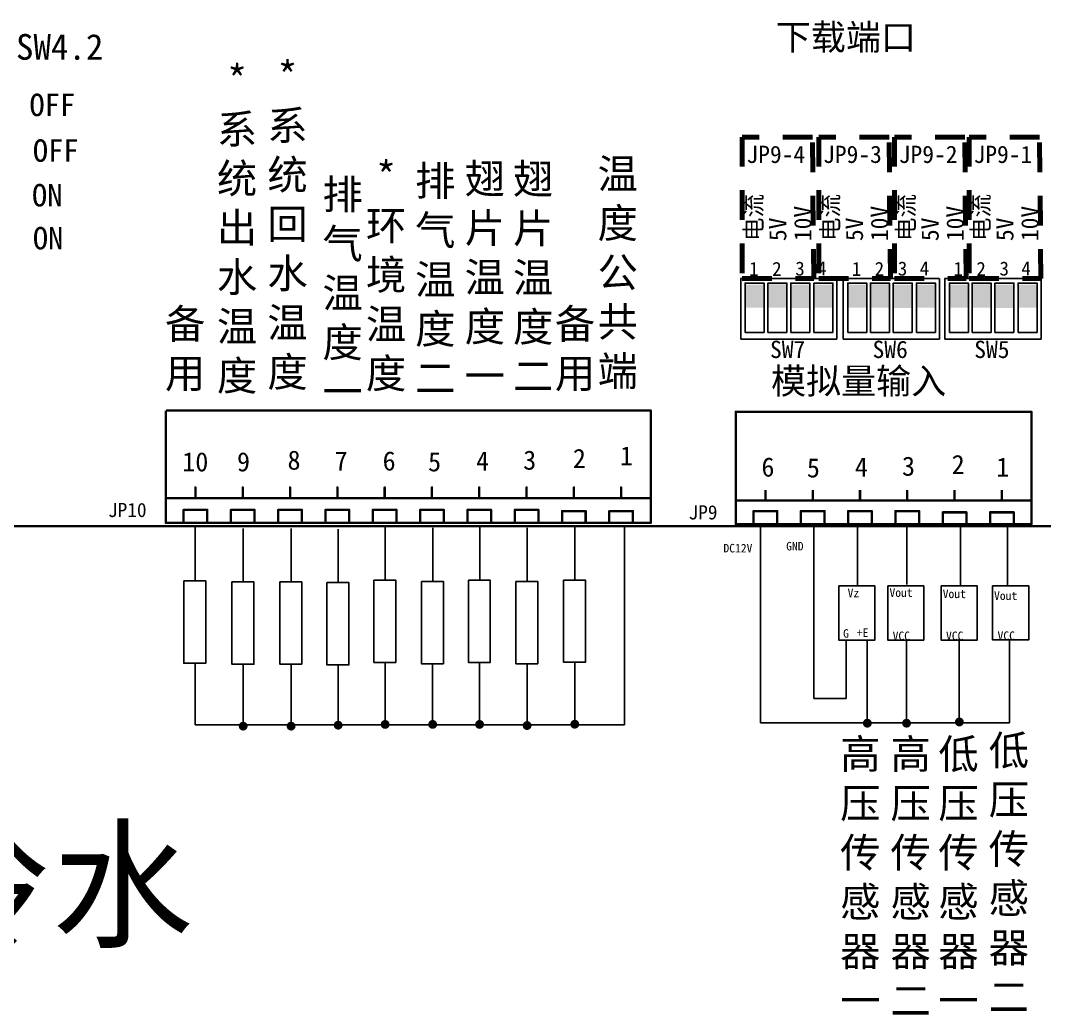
# Model space of a CAD drawing. Extents: x -2.3 to 27.3, y 18.5 to 36.9.
# Drawn here: x 17.208 to 21.538, y 28.876 to 33.077 of the extents above; entities that cross this region are included whole.
import ezdxf
from ezdxf.enums import TextEntityAlignment as Align

# ---------------------------------------------------------------- set-up
doc = ezdxf.new("R2010")
doc.units = 0
doc.header["$MEASUREMENT"] = 0
doc.linetypes.add('ACAD_ISO07W100', pattern=[3, 0, -3])
doc.linetypes.add('HIDDEN2', pattern=[0.1875, 0.125, -0.0625])
doc.layers.get('0').update_dxf_attribs({"linetype": 'CONTINUOUS'})
for name, color, linetype in [('BOTTOMSOLDER', 250, 'CONTINUOUS'), ('KEEPOUTLAYER', 250, 'CONTINUOUS'), ('TOPOVERLAY', 250, 'CONTINUOUS')]:
    doc.layers.add(name, color=color, linetype=linetype)
doc.styles.add('宋体', font='')
doc.styles.get('宋体').set_extended_font_data('SimSun')

msp = doc.modelspace()

# ---------------------------------------------------------------- hatches: boundary and pattern name
for points in [[(20.2708, 31.9608), (20.351, 31.9608), (20.351, 31.8627), (20.2708, 31.8627)], [(20.3686, 31.9612), (20.4487, 31.9612), (20.4487, 31.8631), (20.3686, 31.8631)], [(20.4643, 31.9603), (20.5445, 31.9603), (20.5445, 31.8622), (20.4643, 31.8622)], [(20.5626, 31.9607), (20.6428, 31.9607), (20.6428, 31.8626), (20.5626, 31.8626)], [(20.7045, 31.9608), (20.7847, 31.9608), (20.7847, 31.8627), (20.7045, 31.8627)], [(20.8023, 31.9612), (20.8824, 31.9612), (20.8824, 31.8631), (20.8023, 31.8631)], [(20.898, 31.9603), (20.9782, 31.9603), (20.9782, 31.8622), (20.898, 31.8622)], [(20.9963, 31.9607), (21.0765, 31.9607), (21.0765, 31.8626), (20.9963, 31.8626)], [(21.1345, 31.9608), (21.2147, 31.9608), (21.2147, 31.8627), (21.1345, 31.8627)], [(21.2322, 31.9612), (21.3124, 31.9612), (21.3124, 31.8631), (21.2322, 31.8631)], [(21.328, 31.9603), (21.4082, 31.9603), (21.4082, 31.8622), (21.328, 31.8622)], [(21.4263, 31.9607), (21.5064, 31.9607), (21.5064, 31.8626), (21.4263, 31.8626)]]:
    msp.add_hatch(color=256).paths.add_polyline_path(points)
h = msp.add_hatch(color=256)
edge = h.paths.add_edge_path()
edge.add_arc((18.1492, 30.0946), 0.0189, 180, 540)
h = msp.add_hatch(color=256)
edge = h.paths.add_edge_path()
edge.add_arc((18.3517, 30.0946), 0.0189, 180, 540)
h = msp.add_hatch(color=256)
edge = h.paths.add_edge_path()
edge.add_arc((18.551, 30.0985), 0.0189, 180, 540)
h = msp.add_hatch(color=256)
edge = h.paths.add_edge_path()
edge.add_arc((18.7495, 30.1019), 0.0189, 180, 540)
h = msp.add_hatch(color=256)
edge = h.paths.add_edge_path()
edge.add_arc((18.9505, 30.1019), 0.0189, 180, 540)
h = msp.add_hatch(color=256)
edge = h.paths.add_edge_path()
edge.add_arc((19.1489, 30.1019), 0.0189, 180, 540)
h = msp.add_hatch(color=256)
edge = h.paths.add_edge_path()
edge.add_arc((19.3499, 30.0969), 0.0189, 180, 540)
h = msp.add_hatch(color=256)
edge = h.paths.add_edge_path()
edge.add_arc((19.5514, 30.1026), 0.0189, 180, 540)
h = msp.add_hatch(color=256)
edge = h.paths.add_edge_path()
edge.add_arc((20.7886, 30.1069), 0.0189, 180, 540)
h = msp.add_hatch(color=256)
edge = h.paths.add_edge_path()
edge.add_arc((20.9545, 30.1069), 0.0189, 180, 540)
h = msp.add_hatch(color=256)
edge = h.paths.add_edge_path()
edge.add_arc((21.1777, 30.1121), 0.0189, 180, 540)

# ---------------------------------------------------------------- linework, layer by layer
for p, q in [((20.6585, 31.986), (20.2516, 31.986)), ((20.2533, 31.9863), (20.2533, 31.7297)), ((20.6602, 31.9863), (20.6602, 31.7297)), ((21.0922, 31.986), (20.6853, 31.986)), ((20.687, 31.9863), (20.687, 31.7297)), ((21.0939, 31.9863), (21.0939, 31.7297)), ((21.5222, 31.986), (21.1153, 31.986)), ((21.1169, 31.9863), (21.1169, 31.7297)), ((21.5238, 31.9863), (21.5238, 31.7297)), ((20.2719, 31.7589), (20.3523, 31.7589)), ((20.368, 31.7589), (20.4484, 31.7589)), ((20.4644, 31.7589), (20.5448, 31.7589)), ((20.5627, 31.7589), (20.6431, 31.7589)), ((20.7056, 31.7589), (20.786, 31.7589)), ((20.8017, 31.7589), (20.8821, 31.7589)), ((20.8981, 31.7589), (20.9785, 31.7589)), ((20.9964, 31.7589), (21.0768, 31.7589)), ((21.1356, 31.7589), (21.216, 31.7589)), ((21.2317, 31.7589), (21.3121, 31.7589)), ((21.3281, 31.7589), (21.4085, 31.7589)), ((21.4263, 31.7589), (21.5067, 31.7589)), ((20.2533, 31.7297), (20.6602, 31.7297)), ((20.687, 31.7297), (21.0939, 31.7297)), ((21.1169, 31.7297), (21.5238, 31.7297))]:
    msp.add_line(p, q)
for points in [[(20.2719, 31.7589), (20.2719, 31.9671), (20.3523, 31.9671), (20.3523, 31.7589)], [(20.368, 31.7589), (20.368, 31.9671), (20.4484, 31.9671), (20.4484, 31.7589)], [(20.4644, 31.7589), (20.4644, 31.9671), (20.5448, 31.9671), (20.5448, 31.7589)], [(20.5627, 31.7589), (20.5627, 31.9671), (20.6431, 31.9671), (20.6431, 31.7589)], [(20.7056, 31.7589), (20.7056, 31.9671), (20.786, 31.9671), (20.786, 31.7589)], [(20.8017, 31.7589), (20.8017, 31.9671), (20.8821, 31.9671), (20.8821, 31.7589)], [(20.8981, 31.7589), (20.8981, 31.9671), (20.9785, 31.9671), (20.9785, 31.7589)], [(20.9964, 31.7589), (20.9964, 31.9671), (21.0768, 31.9671), (21.0768, 31.7589)], [(21.1356, 31.7589), (21.1356, 31.9671), (21.216, 31.9671), (21.216, 31.7589)], [(21.2317, 31.7589), (21.2317, 31.9671), (21.3121, 31.9671), (21.3121, 31.7589)], [(21.3281, 31.7589), (21.3281, 31.9671), (21.4085, 31.9671), (21.4085, 31.7589)], [(21.4263, 31.7589), (21.4263, 31.9671), (21.5067, 31.9671), (21.5067, 31.7589)]]:
    msp.add_lwpolyline(points)
at = {"layer": 'BOTTOMSOLDER', "color": 0, "linetype": 'Continuous'}
for p, q in [((17.9462, 30.9338), (17.9462, 30.708)), ((18.1497, 30.9298), (18.1497, 30.704)), ((18.3522, 30.9301), (18.3522, 30.7043)), ((18.5515, 30.927), (18.5515, 30.7012)), ((18.75, 30.9372), (18.75, 30.7114)), ((18.951, 30.9321), (18.951, 30.7063)), ((19.1494, 30.9372), (19.1494, 30.7114)), ((19.3504, 30.9321), (19.3504, 30.7063)), ((19.5519, 30.9379), (19.5519, 30.7121)), ((19.7618, 30.1001), (19.7618, 30.9396)), ((20.3367, 30.1085), (20.3367, 30.9396)), ((20.563, 30.2119), (20.563, 30.9396)), ((20.7464, 30.6871), (20.7464, 30.9388)), ((20.9561, 30.6931), (20.9561, 30.9447)), ((21.183, 30.6871), (21.183, 30.9388)), ((21.3819, 30.6909), (21.3819, 30.9425)), ((21.4711, 30.9396), (21.4711, 30.9396)), ((17.9462, 30.708), (17.9462, 30.708)), ((18.1497, 30.704), (18.1497, 30.704)), ((18.3522, 30.7043), (18.3522, 30.7043)), ((18.75, 30.7114), (18.75, 30.7114)), ((18.951, 30.7063), (18.951, 30.7063)), ((19.1494, 30.7114), (19.1494, 30.7114)), ((19.3504, 30.7063), (19.3504, 30.7063)), ((19.5519, 30.7121), (19.5519, 30.7121)), ((18.5515, 30.7012), (18.5515, 30.7012)), ((20.6986, 30.4582), (20.6986, 30.2119)), ((20.7885, 30.1085), (20.7885, 30.4582)), ((20.9543, 30.4556), (20.9543, 30.1059)), ((21.1775, 30.4634), (21.1775, 30.1137)), ((21.3891, 30.1085), (21.3891, 30.4589)), ((17.9455, 30.3586), (17.9455, 30.1001)), ((18.7493, 30.3621), (18.7493, 30.1035)), ((18.9503, 30.357), (18.9503, 30.0984)), ((19.1488, 30.3621), (19.1488, 30.1035)), ((19.3498, 30.357), (19.3498, 30.0984)), ((19.5512, 30.3627), (19.5512, 30.1042)), ((18.1491, 30.3547), (18.1491, 30.0961)), ((18.3516, 30.355), (18.3516, 30.0964)), ((18.5509, 30.3519), (18.5509, 30.0933)), ((20.6986, 30.2119), (20.563, 30.2119)), ((17.9455, 30.1001), (19.7618, 30.1001)), ((20.7885, 30.1085), (20.3367, 30.1085)), ((20.7885, 30.1085), (21.3891, 30.1085)), ((21.2532, 30.1085), (21.2532, 30.1085))]:
    msp.add_line(p, q, dxfattribs=at)
at = {"layer": 'BOTTOMSOLDER', "color": 0, "linetype": 'HIDDEN2', "lineweight": 80}
for points in [[(20.2595, 32.5843), (20.2595, 31.986), (20.562, 31.986), (20.5564, 32.5843), (20.2595, 32.5843)], [(20.5835, 32.5843), (20.5835, 31.986), (20.886, 31.986), (20.8805, 32.5843), (20.5835, 32.5843)], [(20.9035, 32.5843), (20.9035, 31.986), (21.2059, 31.986), (21.2004, 32.5843), (20.9035, 32.5843)], [(21.2197, 32.5843), (21.2197, 31.986), (21.5222, 31.986), (21.5167, 32.5843), (21.2197, 32.5843)]]:
    msp.add_lwpolyline(points, dxfattribs=at)
at = {"layer": 'BOTTOMSOLDER', "color": 0, "linetype": 'Continuous'}
for points in [[(17.8982, 30.708), (17.991, 30.708), (17.991, 30.3602), (17.8982, 30.3602)], [(18.1018, 30.704), (18.1945, 30.704), (18.1945, 30.3562), (18.1018, 30.3562)], [(18.3042, 30.7043), (18.397, 30.7043), (18.397, 30.3565), (18.3042, 30.3565)], [(18.702, 30.7114), (18.7948, 30.7114), (18.7948, 30.3636), (18.702, 30.3636)], [(18.903, 30.7063), (18.9958, 30.7063), (18.9958, 30.3585), (18.903, 30.3585)], [(19.1014, 30.7114), (19.1942, 30.7114), (19.1942, 30.3636), (19.1014, 30.3636)], [(19.3024, 30.7063), (19.3952, 30.7063), (19.3952, 30.3585), (19.3024, 30.3585)], [(19.5039, 30.7121), (19.5967, 30.7121), (19.5967, 30.3643), (19.5039, 30.3643)], [(18.5036, 30.7012), (18.5964, 30.7012), (18.5964, 30.3534), (18.5036, 30.3534)], [(20.668, 30.6871), (20.8207, 30.6871), (20.8207, 30.4582), (20.668, 30.4582)], [(20.8747, 30.6871), (21.0274, 30.6871), (21.0274, 30.4582), (20.8747, 30.4582)], [(21.1005, 30.6871), (21.2532, 30.6871), (21.2532, 30.4582), (21.1005, 30.4582)], [(21.3184, 30.6879), (21.4711, 30.6879), (21.4711, 30.4589), (21.3184, 30.4589)]]:
    msp.add_lwpolyline(points, close=True, dxfattribs=at)
at = {"layer": 'KEEPOUTLAYER', "color": 0, "const_width": 0.01}
msp.add_lwpolyline([(15.3989, 30.9396), (26.3362, 30.9396)], dxfattribs=at)
at = {"layer": 'TOPOVERLAY', "color": 0, "const_width": 0.01}
for points in [[(17.8225, 30.9532), (17.8225, 31.4282)], [(17.8225, 31.4282), (19.8725, 31.4282)], [(19.8725, 30.9532), (19.8725, 31.4282)], [(20.2325, 31.4232), (21.4825, 31.4232)], [(20.2325, 30.9482), (20.2325, 31.4232)], [(21.4825, 30.9482), (21.4825, 31.4232)], [(17.9475, 31.0582), (17.9475, 31.1032)], [(18.1475, 31.0582), (18.1475, 31.1032)], [(18.3475, 31.0582), (18.3475, 31.1032)], [(18.5475, 31.0582), (18.5475, 31.1032)], [(18.7475, 31.0582), (18.7475, 31.1032)], [(18.9475, 31.0582), (18.9475, 31.1032)], [(19.1475, 31.0582), (19.1475, 31.1032)], [(19.3475, 31.0582), (19.3475, 31.1032)], [(19.5475, 31.0582), (19.5475, 31.1032)], [(19.7475, 31.0582), (19.7475, 31.1032)], [(20.3575, 31.0482), (20.3575, 31.0932)], [(20.5575, 31.0482), (20.5575, 31.0932)], [(20.7575, 31.0482), (20.7575, 31.0932)], [(20.9575, 31.0482), (20.9575, 31.0932)], [(21.1575, 31.0482), (21.1575, 31.0932)], [(21.3575, 31.0482), (21.3575, 31.0932)], [(17.8225, 31.0582), (19.0725, 31.0582)], [(19.0225, 31.0582), (19.8725, 31.0582)], [(20.2325, 31.0482), (20.6775, 31.0482)], [(20.6325, 31.0482), (21.4825, 31.0482)], [(17.8975, 30.9582), (17.8975, 31.0082)], [(17.8975, 31.0082), (17.9975, 31.0082)], [(17.9975, 30.9582), (17.9975, 31.0082)], [(18.0975, 31.0082), (18.1975, 31.0082)], [(18.0975, 30.9582), (18.0975, 31.0082)], [(18.1975, 30.9582), (18.1975, 31.0082)], [(18.2975, 30.9582), (18.2975, 31.0082)], [(18.2975, 31.0082), (18.3975, 31.0082)], [(18.3975, 30.9582), (18.3975, 31.0082)], [(18.4975, 31.0082), (18.5975, 31.0082)], [(18.4975, 30.9582), (18.4975, 31.0082)], [(18.5975, 30.9582), (18.5975, 31.0082)], [(18.6975, 31.0082), (18.7975, 31.0082)], [(18.6975, 30.9582), (18.6975, 31.0082)], [(18.7975, 30.9582), (18.7975, 31.0082)], [(18.8975, 31.0082), (18.9975, 31.0082)], [(18.8975, 30.9582), (18.8975, 31.0082)], [(18.9975, 30.9582), (18.9975, 31.0082)], [(19.0975, 31.0082), (19.1975, 31.0082)], [(19.0975, 30.9582), (19.0975, 31.0082)], [(19.1975, 30.9582), (19.1975, 31.0082)], [(19.2975, 30.9582), (19.2975, 31.0082)], [(19.2975, 31.0082), (19.3975, 31.0082)], [(19.3975, 30.9582), (19.3975, 31.0082)], [(19.4975, 30.9532), (19.4975, 31.0032)], [(19.4975, 31.0032), (19.5975, 31.0032)], [(19.5975, 30.9532), (19.5975, 31.0032)], [(19.6975, 31.0032), (19.7975, 31.0032)], [(19.6975, 30.9532), (19.6975, 31.0032)], [(19.7975, 30.9532), (19.7975, 31.0032)], [(20.3075, 30.9532), (20.3075, 31.0032)], [(20.3075, 31.0032), (20.4075, 31.0032)], [(20.4075, 30.9532), (20.4075, 31.0032)], [(20.5075, 30.9532), (20.5075, 31.0032)], [(20.5075, 31.0032), (20.6075, 31.0032)], [(20.6075, 30.9532), (20.6075, 31.0032)], [(20.7075, 30.9532), (20.7075, 31.0032)], [(20.7075, 31.0032), (20.8075, 31.0032)], [(20.8075, 30.9532), (20.8075, 31.0032)], [(20.9075, 31.0032), (21.0075, 31.0032)], [(20.9075, 30.9532), (20.9075, 31.0032)], [(21.0075, 30.9532), (21.0075, 31.0032)], [(21.1075, 30.9982), (21.2075, 30.9982)], [(21.1075, 30.9482), (21.1075, 30.9982)], [(21.2075, 30.9482), (21.2075, 30.9982)], [(21.3075, 30.9482), (21.3075, 30.9982)], [(21.3075, 30.9982), (21.4075, 30.9982)], [(21.4075, 30.9482), (21.4075, 30.9982)], [(17.8225, 30.9532), (19.8725, 30.9532)], [(20.2325, 30.9482), (21.4825, 30.9482)]]:
    msp.add_lwpolyline(points, dxfattribs=at)
at = {"layer": 'TOPOVERLAY', "color": 0, "const_width": 0.005}
for points in [[(19.87, 31.4282, 1), (19.875, 31.4282, 1)], [(19.87, 31.4282, 1), (19.875, 31.4282, 1)], [(20.23, 31.4232, 1), (20.235, 31.4232, 1)], [(20.23, 31.4232, 1), (20.235, 31.4232, 1)], [(21.48, 31.4232, 1), (21.485, 31.4232, 1)], [(21.48, 31.4232, 1), (21.485, 31.4232, 1)], [(17.945, 31.1032, 1), (17.95, 31.1032, 1)], [(18.145, 31.1032, 1), (18.15, 31.1032, 1)], [(18.345, 31.1032, 1), (18.35, 31.1032, 1)], [(18.545, 31.1032, 1), (18.55, 31.1032, 1)], [(18.745, 31.1032, 1), (18.75, 31.1032, 1)], [(18.945, 31.1032, 1), (18.95, 31.1032, 1)], [(19.145, 31.1032, 1), (19.15, 31.1032, 1)], [(19.345, 31.1032, 1), (19.35, 31.1032, 1)], [(19.545, 31.1032, 1), (19.55, 31.1032, 1)], [(19.745, 31.1032, 1), (19.75, 31.1032, 1)], [(17.82, 31.0582, 1), (17.825, 31.0582, 1)], [(17.945, 31.0582, 1), (17.95, 31.0582, 1)], [(18.145, 31.0582, 1), (18.15, 31.0582, 1)], [(18.345, 31.0582, 1), (18.35, 31.0582, 1)], [(18.545, 31.0582, 1), (18.55, 31.0582, 1)], [(18.745, 31.0582, 1), (18.75, 31.0582, 1)], [(18.945, 31.0582, 1), (18.95, 31.0582, 1)], [(19.02, 31.0582, 1), (19.025, 31.0582, 1)], [(19.07, 31.0582, 1), (19.075, 31.0582, 1)], [(19.145, 31.0582, 1), (19.15, 31.0582, 1)], [(19.345, 31.0582, 1), (19.35, 31.0582, 1)], [(19.545, 31.0582, 1), (19.55, 31.0582, 1)], [(19.745, 31.0582, 1), (19.75, 31.0582, 1)], [(19.87, 31.0582, 1), (19.875, 31.0582, 1)], [(20.23, 31.0482, 1), (20.235, 31.0482, 1)], [(20.355, 31.0482, 1), (20.36, 31.0482, 1)], [(20.555, 31.0482, 1), (20.56, 31.0482, 1)], [(20.63, 31.0482, 1), (20.635, 31.0482, 1)], [(20.675, 31.0482, 1), (20.68, 31.0482, 1)], [(20.755, 31.0482, 1), (20.76, 31.0482, 1)], [(20.955, 31.0482, 1), (20.96, 31.0482, 1)], [(21.155, 31.0482, 1), (21.16, 31.0482, 1)], [(21.355, 31.0482, 1), (21.36, 31.0482, 1)], [(21.48, 31.0482, 1), (21.485, 31.0482, 1)], [(17.895, 31.0082, 1), (17.9, 31.0082, 1)], [(17.895, 31.0082, 1), (17.9, 31.0082, 1)], [(17.995, 31.0082, 1), (18, 31.0082, 1)], [(17.995, 31.0082, 1), (18, 31.0082, 1)], [(18.095, 31.0082, 1), (18.1, 31.0082, 1)], [(18.095, 31.0082, 1), (18.1, 31.0082, 1)], [(18.195, 31.0082, 1), (18.2, 31.0082, 1)], [(18.195, 31.0082, 1), (18.2, 31.0082, 1)], [(18.295, 31.0082, 1), (18.3, 31.0082, 1)], [(18.295, 31.0082, 1), (18.3, 31.0082, 1)], [(18.395, 31.0082, 1), (18.4, 31.0082, 1)], [(18.395, 31.0082, 1), (18.4, 31.0082, 1)], [(18.495, 31.0082, 1), (18.5, 31.0082, 1)], [(18.495, 31.0082, 1), (18.5, 31.0082, 1)], [(18.595, 31.0082, 1), (18.6, 31.0082, 1)], [(18.595, 31.0082, 1), (18.6, 31.0082, 1)], [(18.695, 31.0082, 1), (18.7, 31.0082, 1)], [(18.695, 31.0082, 1), (18.7, 31.0082, 1)], [(18.795, 31.0082, 1), (18.8, 31.0082, 1)], [(18.795, 31.0082, 1), (18.8, 31.0082, 1)], [(18.895, 31.0082, 1), (18.9, 31.0082, 1)], [(18.895, 31.0082, 1), (18.9, 31.0082, 1)], [(18.995, 31.0082, 1), (19, 31.0082, 1)], [(18.995, 31.0082, 1), (19, 31.0082, 1)], [(19.095, 31.0082, 1), (19.1, 31.0082, 1)], [(19.095, 31.0082, 1), (19.1, 31.0082, 1)], [(19.195, 31.0082, 1), (19.2, 31.0082, 1)], [(19.195, 31.0082, 1), (19.2, 31.0082, 1)], [(19.295, 31.0082, 1), (19.3, 31.0082, 1)], [(19.295, 31.0082, 1), (19.3, 31.0082, 1)], [(19.395, 31.0082, 1), (19.4, 31.0082, 1)], [(19.395, 31.0082, 1), (19.4, 31.0082, 1)], [(19.495, 31.0032, 1), (19.5, 31.0032, 1)], [(19.495, 31.0032, 1), (19.5, 31.0032, 1)], [(19.595, 31.0032, 1), (19.6, 31.0032, 1)], [(19.595, 31.0032, 1), (19.6, 31.0032, 1)], [(19.695, 31.0032, 1), (19.7, 31.0032, 1)], [(19.695, 31.0032, 1), (19.7, 31.0032, 1)], [(19.795, 31.0032, 1), (19.8, 31.0032, 1)], [(19.795, 31.0032, 1), (19.8, 31.0032, 1)], [(20.305, 31.0032, 1), (20.31, 31.0032, 1)], [(20.305, 31.0032, 1), (20.31, 31.0032, 1)], [(20.405, 31.0032, 1), (20.41, 31.0032, 1)], [(20.405, 31.0032, 1), (20.41, 31.0032, 1)], [(20.505, 31.0032, 1), (20.51, 31.0032, 1)], [(20.505, 31.0032, 1), (20.51, 31.0032, 1)], [(20.605, 31.0032, 1), (20.61, 31.0032, 1)], [(20.605, 31.0032, 1), (20.61, 31.0032, 1)], [(20.705, 31.0032, 1), (20.71, 31.0032, 1)], [(20.705, 31.0032, 1), (20.71, 31.0032, 1)], [(20.805, 31.0032, 1), (20.81, 31.0032, 1)], [(20.805, 31.0032, 1), (20.81, 31.0032, 1)], [(20.905, 31.0032, 1), (20.91, 31.0032, 1)], [(20.905, 31.0032, 1), (20.91, 31.0032, 1)], [(21.005, 31.0032, 1), (21.01, 31.0032, 1)], [(21.005, 31.0032, 1), (21.01, 31.0032, 1)], [(17.895, 30.9582, 1), (17.9, 30.9582, 1)], [(17.995, 30.9582, 1), (18, 30.9582, 1)], [(18.095, 30.9582, 1), (18.1, 30.9582, 1)], [(18.195, 30.9582, 1), (18.2, 30.9582, 1)], [(18.295, 30.9582, 1), (18.3, 30.9582, 1)], [(18.395, 30.9582, 1), (18.4, 30.9582, 1)], [(18.495, 30.9582, 1), (18.5, 30.9582, 1)], [(18.595, 30.9582, 1), (18.6, 30.9582, 1)], [(18.695, 30.9582, 1), (18.7, 30.9582, 1)], [(18.795, 30.9582, 1), (18.8, 30.9582, 1)], [(18.895, 30.9582, 1), (18.9, 30.9582, 1)], [(18.995, 30.9582, 1), (19, 30.9582, 1)], [(19.095, 30.9582, 1), (19.1, 30.9582, 1)], [(19.195, 30.9582, 1), (19.2, 30.9582, 1)], [(19.295, 30.9582, 1), (19.3, 30.9582, 1)], [(19.395, 30.9582, 1), (19.4, 30.9582, 1)], [(21.105, 30.9982, 1), (21.11, 30.9982, 1)], [(21.105, 30.9982, 1), (21.11, 30.9982, 1)], [(21.205, 30.9982, 1), (21.21, 30.9982, 1)], [(21.205, 30.9982, 1), (21.21, 30.9982, 1)], [(21.305, 30.9982, 1), (21.31, 30.9982, 1)], [(21.305, 30.9982, 1), (21.31, 30.9982, 1)], [(21.405, 30.9982, 1), (21.41, 30.9982, 1)], [(21.405, 30.9982, 1), (21.41, 30.9982, 1)], [(17.82, 30.9532, 1), (17.825, 30.9532, 1)], [(17.82, 30.9532, 1), (17.825, 30.9532, 1)], [(19.495, 30.9532, 1), (19.5, 30.9532, 1)], [(19.595, 30.9532, 1), (19.6, 30.9532, 1)], [(19.695, 30.9532, 1), (19.7, 30.9532, 1)], [(19.795, 30.9532, 1), (19.8, 30.9532, 1)], [(19.87, 30.9532, 1), (19.875, 30.9532, 1)], [(19.87, 30.9532, 1), (19.875, 30.9532, 1)], [(20.23, 30.9482, 1), (20.235, 30.9482, 1)], [(20.23, 30.9482, 1), (20.235, 30.9482, 1)], [(20.305, 30.9532, 1), (20.31, 30.9532, 1)], [(20.405, 30.9532, 1), (20.41, 30.9532, 1)], [(20.505, 30.9532, 1), (20.51, 30.9532, 1)], [(20.605, 30.9532, 1), (20.61, 30.9532, 1)], [(20.705, 30.9532, 1), (20.71, 30.9532, 1)], [(20.805, 30.9532, 1), (20.81, 30.9532, 1)], [(20.905, 30.9532, 1), (20.91, 30.9532, 1)], [(21.005, 30.9532, 1), (21.01, 30.9532, 1)], [(21.105, 30.9482, 1), (21.11, 30.9482, 1)], [(21.205, 30.9482, 1), (21.21, 30.9482, 1)], [(21.305, 30.9482, 1), (21.31, 30.9482, 1)], [(21.405, 30.9482, 1), (21.41, 30.9482, 1)], [(21.48, 30.9482, 1), (21.485, 30.9482, 1)], [(21.48, 30.9482, 1), (21.485, 30.9482, 1)]]:
    msp.add_lwpolyline(points, format="xyb", close=True, dxfattribs=at)

# ---------------------------------------------------------------- texts
at = {"linetype": 'ACAD_ISO07W100', "style": '宋体'}
for s, p in [('JP9-4', (20.2775, 32.4748)), ('JP9-3', (20.6015, 32.4748)), ('JP9-2', (20.9215, 32.4748)), ('JP9-1', (21.2377, 32.4748)), ('SW7', (20.3771, 31.6504)), ('SW6', (20.8108, 31.6504)), ('SW5', (21.2408, 31.6504))]:
    msp.add_text(s, height=0.07301, dxfattribs=at).set_placement(p)
for s, p in [('电流', (20.3436, 32.1446)), ('电流', (20.6677, 32.1446)), ('电流', (20.9876, 32.1446)), ('电流', (21.3039, 32.1446)), ('10V', (20.5519, 32.1446)), ('10V', (20.876, 32.1446)), ('10V', (21.1959, 32.1446)), ('10V', (21.5122, 32.1446)), ('5V', (20.4462, 32.1446)), ('5V', (20.7703, 32.1446)), ('5V', (21.0902, 32.1446)), ('5V', (21.4065, 32.1446))]:
    msp.add_text(s, height=0.07301, rotation=90, dxfattribs=at).set_placement(p)
at = {"linetype": 'ACAD_ISO07W100'}
for s, p in [('1', (20.329, 32.0567)), ('2', (20.4261, 32.0567)), ('3', (20.5239, 32.0581)), ('4', (20.6165, 32.0586)), ('1', (20.7627, 32.0567)), ('2', (20.8597, 32.0567)), ('3', (20.9575, 32.0581)), ('4', (21.0502, 32.0586)), ('1', (21.1926, 32.0567)), ('2', (21.2897, 32.0567)), ('3', (21.3875, 32.0581)), ('4', (21.4801, 32.0586))]:
    msp.add_text(s, height=0.059, dxfattribs=at).set_placement(p, align=Align.TOP_RIGHT)
at = {"layer": 'BOTTOMSOLDER', "color": 0, "linetype": 'Continuous'}
for s, insert, char_height, width, attachment_point in [('{\\fSimSun|b0|i0|c134|p54;下载端口}', (20.4016, 33.061), 0.108573, 0.614766, 1), ('{\\fSimSun|b0|i0|c134|p54;*\\P系统回水温度}', (18.3367, 31.5154), 0.125, 0.036797, 8), ('{\\fSimSun|b0|i0|c134|p54;*\\P系统出水温度}', (18.1234, 31.4996), 0.125, 0.036797, 8), ('{\\fSimSun|b0|i0|c134|p54;*环境温度}', (18.7535, 31.5093), 0.125, 0.036797, 8), ('{\\fSimSun|b0|i0|c134|p54;排气温度二}', (18.9616, 31.5029), 0.125, 0.036797, 8), ('{\\fSimSun|b0|i0|c134|p54;翅片温度一}', (19.1712, 31.5126), 0.125, 0.036797, 8), ('{\\fSimSun|b0|i0|c134|p54;翅片温度二}', (19.3755, 31.5113), 0.125, 0.036797, 8), ('{\\fSimSun|b0|i0|c134|p54;温度公共端}', (19.7331, 31.5191), 0.125, 0.036797, 8), ('{\\fSimSun|b0|i0|c134|p54;排气温度一}', (18.5697, 31.446), 0.125, 0.036797, 8), ('{\\fSimSun|b0|i0|c134|p54;备用}', (17.9038, 31.5093), 0.125, 0.036797, 8), ('{\\fSimSun|b0|i0|c134|p54;备用}', (19.5525, 31.5093), 0.125, 0.036797, 8), ('{\\fSimSun|b0|i0|c134|p54;模拟量输入}', (20.3814, 31.6074), 0.108573, 1.019296, 1), ('{\\fSimSun|b0|i0|c134|p54;高压传感器一}', (20.6736, 30.0392), 0.125, 0.036797, 1), ('{\\fSimSun|b0|i0|c134|p54;高压传感器二}', (20.8865, 30.0392), 0.125, 0.036797, 1), ('{\\fSimSun|b0|i0|c134|p54;低压传感器一}', (21.0889, 30.0392), 0.125, 0.036797, 1), ('{\\fSimSun|b0|i0|c134|p54;低压传感器二}', (21.3018, 30.0547), 0.125, 0.036797, 1), ('\\pt2.1878,11.814;{\\fSimSun|b0|i0|c134|p54;双机头风冷冷水}', (13.7596, 29.6423), 0.437567, 5.040106, 1)]:
    msp.add_mtext(s, dxfattribs=dict(at, insert=insert, char_height=char_height, width=width, attachment_point=attachment_point))
at = {"layer": 'BOTTOMSOLDER', "color": 0, "linetype": 'Continuous', "insert": (17.1887, 33.0197), "char_height": 0.10857, "width": 0.036797, "attachment_point": 1, "style": '宋体'}
msp.add_mtext('SW4.2', dxfattribs=at)
at = {"layer": 'TOPOVERLAY', "color": 0, "style": '宋体'}
for s, p in [('OFF', (17.2454, 32.6727)), ('OFF', (17.2599, 32.4797)), ('ON', (17.2563, 32.291)), ('ON', (17.2599, 32.1095))]:
    msp.add_text(s, height=0.09479, dxfattribs=at).set_placement(p)
at = {"layer": 'TOPOVERLAY', "color": 0}
for s, height, p in [('2', 0.081, (19.5433, 31.1855)), ('1 ', 0.081, (19.7427, 31.1962)), ('10', 0.081, (17.8917, 31.1713)), ('9', 0.081, (18.1231, 31.1713)), ('8', 0.081, (18.3367, 31.1784)), ('7', 0.081, (18.536, 31.1748)), ('6', 0.081, (18.7389, 31.1748)), ('5', 0.081, (18.9311, 31.1713)), ('4', 0.081, (19.134, 31.1748)), ('3', 0.081, (19.3333, 31.1784)), ('6', 0.081, (20.3407, 31.1492)), ('5', 0.081, (20.5329, 31.1457)), ('4', 0.081, (20.7358, 31.1492)), ('3', 0.081, (20.9351, 31.1528)), ('2', 0.081, (21.1451, 31.1599)), ('1 ', 0.081, (21.3336, 31.1489)), ('JP10', 0.06, (17.5775, 30.9782)), ('JP9', 0.06, (20.0325, 30.9682)), ('DC12V', 0.036, (20.18, 30.8288)), ('GND', 0.036, (20.4454, 30.8371)), ('Vz', 0.036, (20.7051, 30.6395)), ('Vout', 0.036, (20.8822, 30.6409)), ('Vout', 0.036, (21.1073, 30.6356)), ('Vout', 0.036, (21.3244, 30.6277)), ('G', 0.036, (20.6863, 30.4684)), ('+E', 0.036, (20.7442, 30.4712)), ('VCC', 0.036, (20.8955, 30.4582)), ('VCC', 0.036, (21.1213, 30.4582)), ('VCC', 0.036, (21.3392, 30.4589))]:
    msp.add_text(s, height=height, dxfattribs=at).set_placement(p)

doc.saveas('drawing.dxf')
